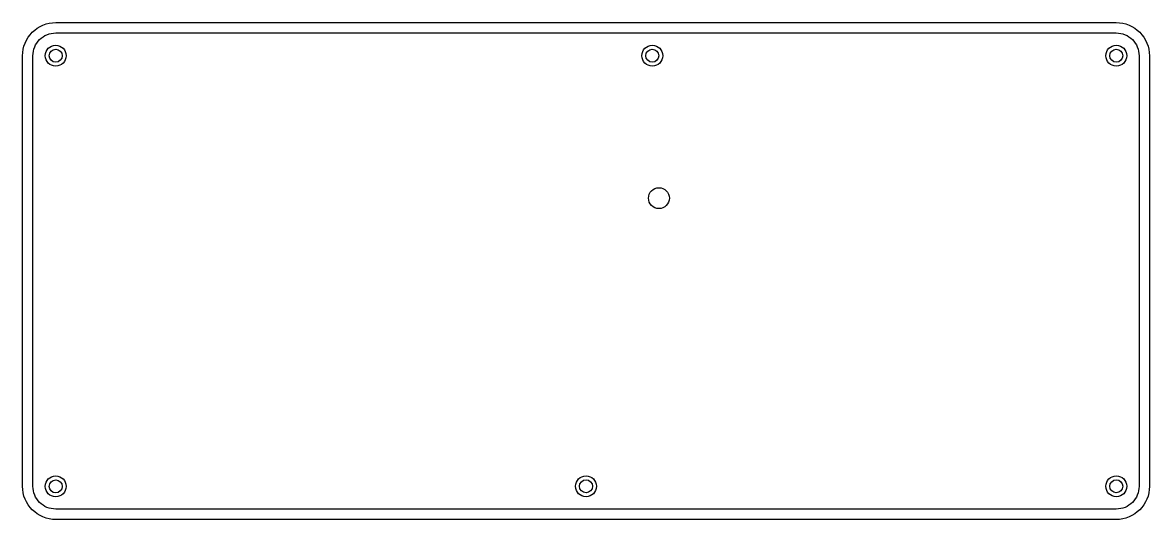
# Model space of a CAD drawing. Header units: millimetres. Extents: x -108 to 108, y -48 to 48.
import ezdxf

# ---------------------------------------------------------------- set-up
doc = ezdxf.new("R2010")
doc.units = ezdxf.units.MM
doc.layers.get('0').update_dxf_attribs({"linetype": 'CONTINUOUS'})

msp = doc.modelspace()

# ---------------------------------------------------------------- linework, layer by layer
for points in [[(107.95, -41.28, -0.414214), (101.6, -47.63), (-101.6, -47.63, -0.414214), (-107.95, -41.28), (-107.95, 41.27, -0.414214), (-101.6, 47.62), (101.6, 47.62, -0.414214), (107.95, 41.27)], [(-101.6, -45.63, -0.414214), (-105.95, -41.28), (-105.95, 41.27, -0.414214), (-101.6, 45.63), (101.6, 45.63, -0.414214), (105.95, 41.27), (105.95, -41.28, -0.414214), (101.6, -45.63)]]:
    msp.add_lwpolyline(points, format="xyb", close=True)
for centre, radius in [((-101.6, 41.27), 2), ((12.7, 41.27), 2), ((101.6, 41.27), 2), ((-101.6, 41.27), 1.25), ((12.7, 41.27), 1.25), ((101.6, 41.27), 1.25), ((13.97, 13.97), 2), ((-101.6, -41.28), 2), ((-101.6, -41.28), 1.25), ((0, -41.27), 2), ((0, -41.27), 1.25), ((101.6, -41.27), 2), ((101.6, -41.27), 1.25)]:
    msp.add_circle(centre, radius)

doc.saveas('drawing.dxf')
